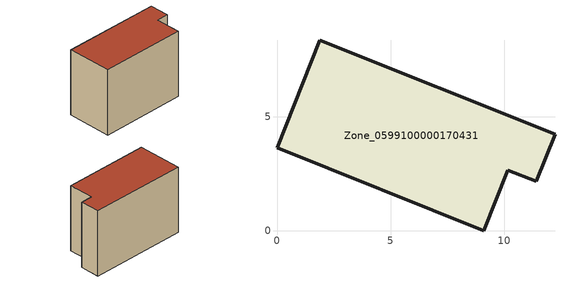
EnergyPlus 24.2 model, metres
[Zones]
Zone_0599100000170431
 floor ground (C_G): 0,3.64 1.88,8.36 12.22,4.23 11.4,2.16 10.15,2.66 9.08,0 z0.46
 wall outside (C_F): 1.88,8.36 0,3.64 9.08,0 10.15,2.66 11.4,2.16 12.22,4.23 1.88,8.36 z0.46:8.04
 roof outside (C_R): 12.22,4.23 1.88,8.36 0,3.64 9.08,0 10.15,2.66 11.4,2.16 z8.04
[BUILDING]
Pand.0599100000170431: North Axis=0; Terrain=City; Loads Convergence Tolerance Value=0.04; Temperature Convergence Tolerance Value=0.4; Solar Distribution=FullExterior; Maximum Number of Warmup Days=25; Minimum Number of Warmup Days=1
[Site:Location]
Rotterdam.The.Hague.AP_ZH_NLD Design_Conditions: Latitude=51.96; Longitude=4.45; Time Zone=1; Elevation=-4.5
[SITE:GROUNDTEMPERATURE:BUILDINGSURFACE]
18, 18, 18, 18, 18, 18, 18, 18, 18, 18, 18, 18
[MATERIAL] Thermal Absorptance=0.9; Solar Absorptance=0.7; Visible Absorptance=0.7
Name | Roughness | Thickness | Conductivity | Density | Specific Heat
G.TI.1975-1991 | MediumSmooth | 0.15 | 0.288461 | 540 | 1210
F.TI.1975-1991 | Rough | 0.3 | 0.230769 | 1920 | 840
R.TI.1975-1991 | MediumRough | 0.2 | 0.153846 | 1500 | 1000
[CONSTRUCTION]
C_G: G.TI.1975-1991
C_F: F.TI.1975-1991
C_R: R.TI.1975-1991
[ZONE]
Zone_0599100000170431: Type=1; Multiplier=1; Ceiling Height=Autocalculate; Volume=Autocalculate; Floor Area=autocalculate; Part of Total Floor Area=Yes
[ZONEINFILTRATION:DESIGNFLOWRATE]
Infil_Zone_0599100000170431: Zone or ZoneList or Space or SpaceList=Zone_0599100000170431; Schedule=AlwaysOn; Design Flow Rate Calculation Method=Flow/Area; Flow Rate per Floor Area=0.003; Constant Term Coefficient=1; Temperature Term Coefficient=0; Velocity Term Coefficient=0; Velocity Squared Term Coefficient=0
[HVACTEMPLATE:ZONE:IDEALLOADSAIRSYSTEM]
Zone_0599100000170431: Maximum Heating Supply Air Temperature=50; Minimum Cooling Supply Air Temperature=13; Maximum Heating Supply Air Humidity Ratio=0.0156; Minimum Cooling Supply Air Humidity Ratio=0.0077; Heating Limit=NoLimit; Cooling Limit=NoLimit; Dehumidification Control Type=ConstantSensibleHeatRatio; Cooling Sensible Heat Ratio=0.7; Dehumidification Setpoint=60; Humidification Control Type=None; Humidification Setpoint=30; Outdoor Air Method=None; Outdoor Air Flow Rate per Person=0.00944; Outdoor Air Flow Rate per Zone Floor Area=0; Outdoor Air Flow Rate per Zone=0; Demand Controlled Ventilation Type=None; Outdoor Air Economizer Type=NoEconomizer; Heat Recovery Type=None; Sensible Heat Recovery Effectiveness=0.7; Latent Heat Recovery Effectiveness=0.65
[ZONECONTROL:THERMOSTAT]
ThermostatControl_Zone_0599100000170431: Zone or ZoneList=Zone_0599100000170431; Control Type Schedule=DualSetpointControlType; Control 1=Thermostat_Zone_0599100000170431; Temperature Difference Between Cutout And Setpoint=0
[THERMOSTATSETPOINT:DUALSETPOINT]
Thermostat_Zone_0599100000170431: Heating Setpoint Temperature Schedule=HeatingSetpoint_Zone_0599100000170431; Cooling Setpoint Temperature Schedule=CoolingSetpoint_Zone_0599100000170431
[SCHEDULE:COMPACT]
HeatingSetpoint_Zone_0599100000170431: Through: 12/31, For: AllDays, Until: 24:00, 21
CoolingSetpoint_Zone_0599100000170431: Through: 12/31, For: AllDays, Until: 24:00, 24
DualSetpointControlType: Through: 12/31, For: AllDays, Until: 24:00, 4
AlwaysOn: Through: 12/31, For: AllDays, Until: 24:00, 1
